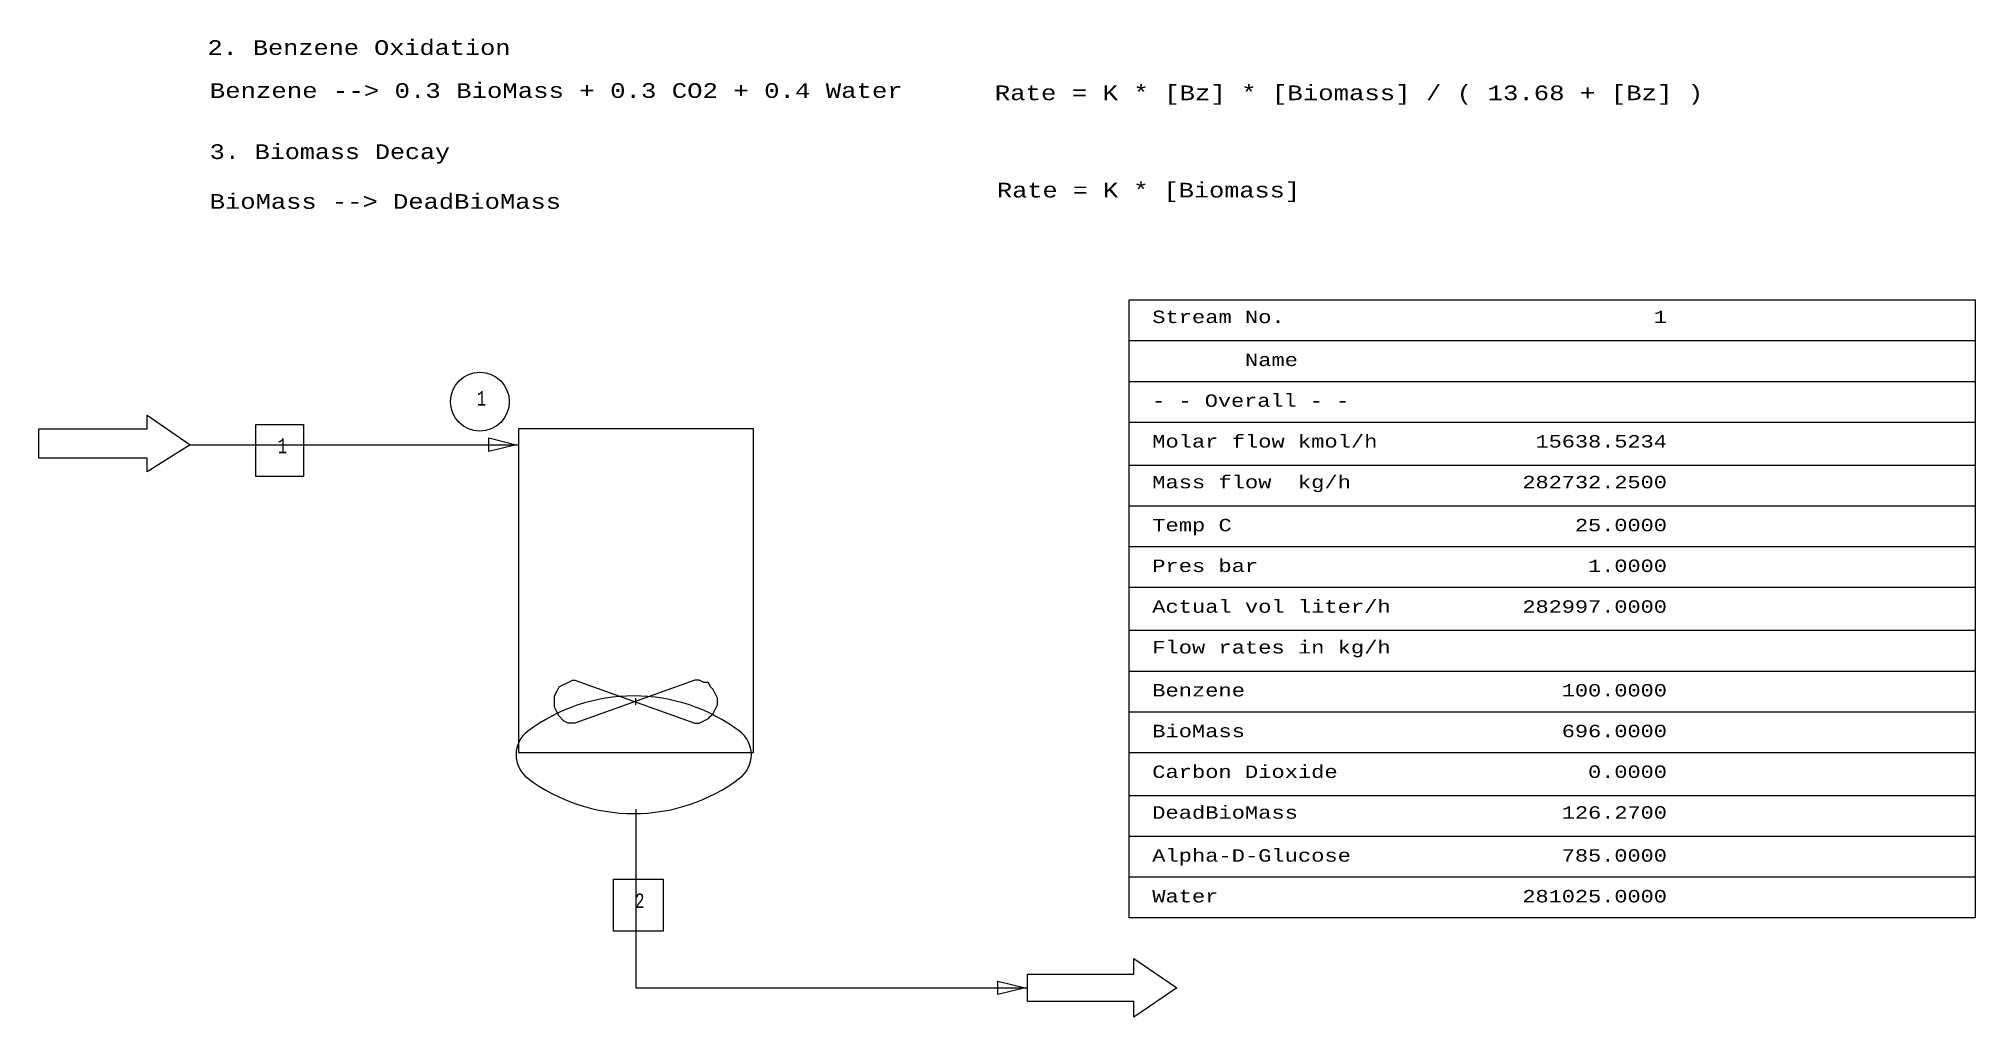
# Model space of a CAD drawing. Extents: x 122 to 978, y 23 to 455.
import ezdxf

# ---------------------------------------------------------------- set-up
doc = ezdxf.new("R2010")
doc.units = 0
doc.header["$LTSCALE"] = 200
doc.layers.add('FS_OBJECT', color=7, linetype='CONTINUOUS')
doc.styles.get("Standard").update_dxf_attribs({"font": 'MONOTXT'})

msp = doc.modelspace()

# ---------------------------------------------------------------- linework, layer by layer
at = {"layer": 'FS_OBJECT', "color": 252, "linetype": 'CONTINUOUS'}
for p, q in [((604, 340), (978, 340)), ((604, 67), (604, 340)), ((978, 340), (978, 67)), ((604, 322), (978, 322)), ((604, 304), (978, 304)), ((604, 286), (978, 286)), ((604, 267), (978, 267)), ((604, 249), (978, 249)), ((604, 231), (978, 231)), ((604, 213), (978, 213)), ((604, 194), (978, 194)), ((604, 176), (978, 176)), ((604, 158), (978, 158)), ((604, 140), (978, 140)), ((604, 121), (978, 121)), ((604, 103), (978, 103)), ((604, 85), (978, 85)), ((978, 67), (604, 67))]:
    msp.add_line(p, q, dxfattribs=at)
at = {"layer": 'FS_OBJECT', "color": 7, "linetype": 'CONTINUOUS'}
for p, q in [((122, 283), (170, 283)), ((122, 270), (122, 283)), ((170, 283), (170, 289)), ((170, 289), (189, 276)), ((218, 285), (239, 285)), ((218, 262), (218, 285)), ((239, 285), (239, 262)), ((383, 283), (334, 283)), ((334, 283), (334, 140)), ((438, 283), (383, 283)), ((438, 140), (438, 283)), ((189, 276), (170, 264)), ((189, 276), (197, 276)), ((189, 276), (271, 276)), ((271, 276), (271, 276)), ((271, 276), (334, 276)), ((321, 273), (321, 279)), ((321, 279), (333, 276)), ((333, 276), (321, 273)), ((170, 270), (122, 270)), ((170, 264), (170, 270)), ((239, 262), (218, 262)), ((356, 171), (358, 172)), ((358, 172), (359, 172)), ((359, 172), (412, 153)), ((412, 172), (359, 153)), ((414, 172), (412, 172)), ((416, 171), (414, 172)), ((350, 165), (351, 167)), ((350, 162), (350, 165)), ((351, 167), (352, 169)), ((352, 169), (354, 170)), ((354, 170), (356, 171)), ((386, 161), (386, 164)), ((418, 171), (416, 171)), ((419, 169), (418, 171)), ((420, 168), (419, 169)), ((421, 166), (420, 168)), ((422, 164), (421, 166)), ((422, 162), (422, 164)), ((350, 160), (350, 162)), ((351, 158), (350, 160)), ((352, 156), (351, 158)), ((354, 154), (352, 156)), ((416, 154), (418, 155)), ((418, 155), (419, 156)), ((419, 156), (420, 157)), ((420, 157), (421, 159)), ((421, 159), (422, 161)), ((422, 161), (422, 162)), ((356, 153), (354, 154)), ((359, 153), (356, 153)), ((412, 153), (414, 153)), ((414, 153), (416, 154)), ((334, 140), (438, 140)), ((386, 115), (386, 36)), ((376, 84), (398, 84)), ((376, 61), (376, 84)), ((398, 84), (398, 61)), ((398, 61), (376, 61)), ((606, 42), (606, 49)), ((606, 49), (625, 36)), ((386, 36), (559, 36)), ((546, 33), (546, 39)), ((546, 39), (558, 36)), ((558, 36), (546, 33)), ((551, 36), (559, 36)), ((559, 42), (606, 42)), ((559, 30), (559, 42)), ((625, 36), (606, 23)), ((606, 30), (559, 30)), ((606, 23), (606, 30))]:
    msp.add_line(p, q, dxfattribs=at)
at = {"layer": 'FS_OBJECT', "color": 7}
msp.add_circle((317, 295), 13, dxfattribs=at)
for centre, radius, start, end in [((385, 87), 78, 90, 126.87), ((385, 87), 78, 53.13, 90), ((346, 139), 13, 126.87, 180), ((424, 139), 13, 0, 53.13), ((346, 139), 13, 180, 233.13), ((424, 139), 13, 306.87, 0), ((385, 191), 78, 233.13, 270), ((385, 191), 78, 270, 306.87)]:
    msp.add_arc(centre, radius, start, end, dxfattribs=at)

# ---------------------------------------------------------------- texts
for s, height, width, p in [('2. Benzene Oxidation', 6.5, 1.19, (196.6, 448.25)), ('Benzene --> 0.3 BioMass + 0.3 CO2 + 0.4 Water', 6.5, 1.21, (197.6, 429.25)), ('Rate = K * [Bz] * [Biomass] / ( 13.68 + [Bz] )', 6.5, 1.21, (544.6, 428.25)), ('3. Biomass Decay', 6.5, 1.18, (197.6, 402.25)), ('BioMass --> DeadBioMass', 6.5, 1.2, (197.6, 380.25)), ('Rate = K * [Biomass]', 6.5, 1.19, (545.6, 385.25)), ('Stream No.          ', 5.5, 1.23, (614.2, 329.75)), ('            1 ', 5.5, 1.22, (766.2, 329.75)), ('       Name         ', 5.5, 1.23, (614.2, 310.75)), ('1', 6.5, 0.74, (315.6, 293.25)), ('- - Overall - -', 5.5, 1.22, (614.2, 292.75)), ('1', 6.5, 0.74, (227.6, 272.25)), ('Molar flow kmol/h   ', 5.5, 1.23, (614.2, 274.75)), ('   15638.5234 ', 5.5, 1.22, (766.2, 274.75)), ('Mass flow  kg/h     ', 5.5, 1.23, (614.2, 256.75)), ('  282732.2500 ', 5.5, 1.22, (766.2, 256.75)), ('Temp C              ', 5.5, 1.23, (614.2, 237.75)), ('      25.0000 ', 5.5, 1.22, (766.2, 237.75)), ('Pres bar            ', 5.5, 1.23, (614.2, 219.75)), ('       1.0000 ', 5.5, 1.22, (766.2, 219.75)), ('Actual vol liter/h  ', 5.5, 1.23, (614.2, 201.75)), ('  282997.0000 ', 5.5, 1.22, (766.2, 201.75)), ('Flow rates in kg/h', 5.5, 1.23, (614.2, 183.75)), ('Benzene           ', 5.5, 1.23, (614.2, 164.75)), ('     100.0000 ', 5.5, 1.22, (766.2, 164.75)), ('BioMass           ', 5.5, 1.23, (614.2, 146.75)), ('     696.0000 ', 5.5, 1.22, (766.2, 146.75)), ('Carbon Dioxide    ', 5.5, 1.23, (614.2, 128.75)), ('       0.0000 ', 5.5, 1.22, (766.2, 128.75)), ('DeadBioMass       ', 5.5, 1.23, (614.2, 110.75)), ('     126.2700 ', 5.5, 1.22, (766.2, 110.75)), ('Alpha-D-Glucose   ', 5.5, 1.23, (614.2, 91.75)), ('     785.0000 ', 5.5, 1.22, (766.2, 91.75)), ('2', 6.5, 0.74, (385.6, 71.25)), ('Water             ', 5.5, 1.23, (614.2, 73.75)), ('  281025.0000 ', 5.5, 1.22, (766.2, 73.75))]:
    msp.add_text(s, height=height, dxfattribs=dict(at, width=width)).set_placement(p)

doc.saveas('drawing.dxf')
